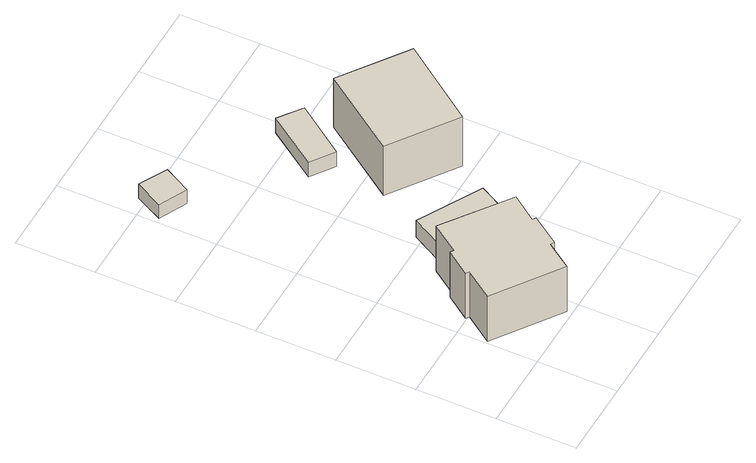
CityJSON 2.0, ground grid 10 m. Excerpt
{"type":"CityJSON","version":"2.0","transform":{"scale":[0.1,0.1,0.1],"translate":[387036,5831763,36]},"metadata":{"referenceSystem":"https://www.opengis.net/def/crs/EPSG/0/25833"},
"CityObjects":{
"building1":{"type":"Building","attributes":{"Gemeindeschluessel":"11000012","BezugspunktDach":"2200","function":"31001_1010","measuredHeight":8.22,"storeysAboveGround":2},"address":[{"country":"Germany","locality":"Berlin","thoroughfareNumber":"125","thoroughfareName":"Veltheimstraße"}],"geometry":[{"type":"Solid","lod":"1","boundaries":[[[[0,1,2,3,4,5,6,7,8,9,10,11]],[[12,13,14,15,16,17,18,19,20,21,22,23]],[[12,23,11,10]],[[13,12,10,9]],[[14,13,9,8]],[[15,14,8,7]],[[16,15,7,6]],[[17,16,6,5]],[[18,17,5,4]],[[19,18,4,3]],[[20,19,3,2]],[[21,20,2,1]],[[22,21,1,0]],[[23,22,0,11]]]]}]},
"building2":{"type":"Building","attributes":{"Gemeindeschluessel":"11000012","BezugspunktDach":"2200","function":"31001_2723","measuredHeight":2.19,"storeysAboveGround":1},"address":[{"country":"Germany","locality":"Berlin","thoroughfareNumber":"121 (2)","thoroughfareName":"Veltheimstraße"}],"geometry":[{"type":"Solid","lod":"1","boundaries":[[[[24,25,26,27]],[[28,29,30,31]],[[28,31,27,26]],[[29,28,26,25]],[[30,29,25,24]],[[31,30,24,27]]]]}]},
"building3":{"type":"Building","attributes":{"Gemeindeschluessel":"11000012","BezugspunktDach":"2200","function":"31001_2463","measuredHeight":2.93,"storeysAboveGround":1},"address":[{"country":"Germany","locality":"Berlin","thoroughfareNumber":"125 (1)","thoroughfareName":"Veltheimstraße"}],"geometry":[{"type":"Solid","lod":"1","boundaries":[[[[32,33,34,35]],[[36,37,38,39]],[[36,39,35,34]],[[37,36,34,33]],[[38,37,33,32]],[[39,38,32,35]]]]}]},
"building4":{"type":"Building","attributes":{"Gemeindeschluessel":"11000012","BezugspunktDach":"2200","function":"51009_1611","measuredHeight":2.27,"storeysAboveGround":0},"address":[{"country":"Germany","locality":"Berlin"}],"geometry":[{"type":"Solid","lod":"1","boundaries":[[[[40,41,42,43]],[[44,45,46,47]],[[44,47,43,42]],[[45,44,42,41]],[[46,45,41,40]],[[47,46,40,43]]]]}]},
"building5":{"type":"Building","attributes":{"Gemeindeschluessel":"11000012","BezugspunktDach":"2200","function":"31001_1010","measuredHeight":9.42,"storeysAboveGround":2},"address":[{"country":"Germany","locality":"Berlin","thoroughfareNumber":"123","thoroughfareName":"Veltheimstraße"}],"geometry":[{"type":"Solid","lod":"1","boundaries":[[[[48,49,50,51]],[[52,53,54,55]],[[52,55,51,50]],[[53,52,50,49]],[[54,53,49,48]],[[55,54,48,51]]]]}]}
},
"vertices":[
[85,7,77],[107,39,77],[112,36,77],[137,72,77],[133,75,77],[156,107,77],[75,165,77],[50,130,77],[46,133,77],[24,102,77],[28,99,77],[3,64,77],[28,99,6],[24,102,6],[46,133,6],[50,130,6],[75,165,6],[156,107,6],[133,75,6],[137,72,6],[112,36,6],[107,39,6],[85,7,6],[3,64,6],
[35,455,36],[53,489,36],[18,507,36],[0,472,36],[18,507,14],[53,489,14],[35,455,14],[0,472,14],
[169,128,34],[189,165,34],[110,208,34],[89,170,34],[110,208,8],[189,165,8],[169,128,8],[89,170,8],
[164,335,35],[209,398,35],[180,419,35],[135,355,35],[180,419,12],[209,398,12],[164,335,12],[135,355,12],
[229,211,89],[299,308,89],[217,366,89],[148,268,89],[217,366,12],[299,308,12],[229,211,12],[148,268,12]
]}
